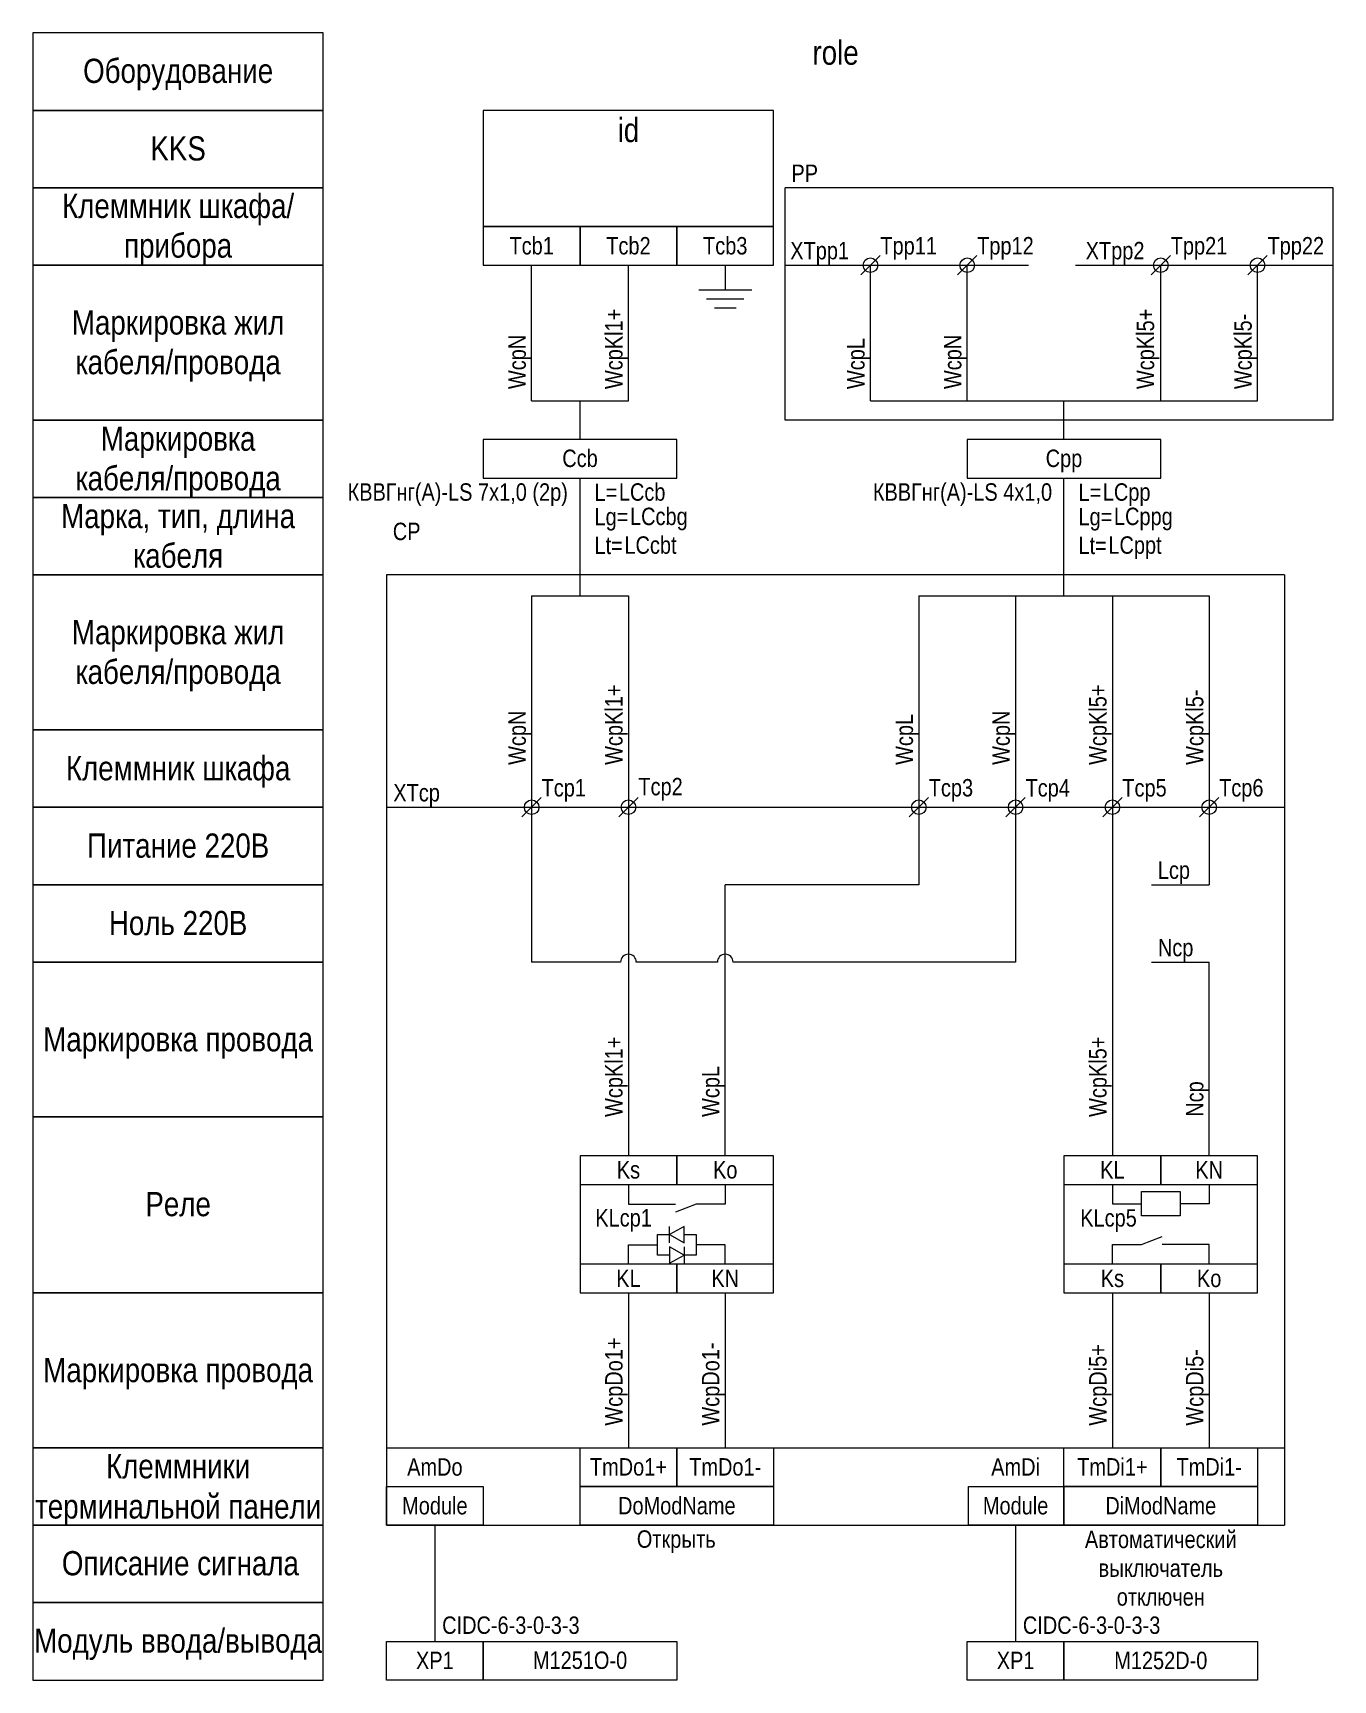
# Model space of a CAD drawing. Header units: millimetres. Extents: x 20 to 154, y -175 to -5.
import ezdxf

# ---------------------------------------------------------------- set-up
doc = ezdxf.new("R2010")
doc.units = ezdxf.units.MM
doc.header["$MEASUREMENT"] = 0
doc.linetypes.add('1_1', pattern=[2000, 1000, -1000])
doc.linetypes.add('4_2_1_2', pattern=[6702.777624, 3527.777672, -1763.888836, 0, -1411.111116])
for name, color, linetype in [('cp_names', 7, 'Continuous'), ('cp_params_di', 7, 'Continuous'), ('cp_params_do', 7, 'Continuous'), ('cp_static_ai', 7, 'Continuous'), ('cp_static_di', 7, 'Continuous'), ('cp_static_do', 7, 'Continuous'), ('id_names', 7, 'Continuous'), ('id_params_di', 7, 'Continuous'), ('id_params_do', 7, 'Continuous'), ('id_static_di', 7, 'Continuous'), ('id_static_do', 7, 'Continuous')]:
    doc.layers.add(name, color=color, linetype=linetype)
doc.styles.add('СГЕНЕРИР_СТИЛЬ_1', font='')
doc.styles.get('СГЕНЕРИР_СТИЛЬ_1').set_extended_font_data('Arial Narrow')

msp = doc.modelspace()

# ---------------------------------------------------------------- linework, layer by layer
at = {"layer": 'cp_names', "color": 7, "linetype": 'Continuous', "lineweight": 15, "ltscale": 100}
for points in [[(20, -77), (50, -77), (50, -61), (20, -61)], [(20, -85), (50, -85), (50, -77), (20, -77)], [(20, -93), (50, -93), (50, -85), (20, -85)], [(20, -101), (50, -101), (50, -93), (20, -93)], [(20, -117), (50, -117), (50, -101), (20, -101)], [(20, -135.178822), (50, -135.178822), (50, -117), (20, -117)], [(20, -151.178822), (50, -151.178822), (50, -135.178822), (20, -135.178822)], [(20, -159.178822), (50, -159.178822), (50, -151.178822), (20, -151.178822)], [(20, -167.178822), (50, -167.178822), (50, -159.178822), (20, -159.178822)], [(20, -175.178822), (50, -175.178822), (50, -167.178822), (20, -167.178822)]]:
    msp.add_lwpolyline(points, close=True, dxfattribs=at)
at = {"layer": 'cp_static_ai', "color": 7, "linetype": 'Continuous', "lineweight": 15, "ltscale": 100}
for p, q in [((91.525771, -29.000028), (91.525771, -31.525395)), ((88.783545, -31.525395), (94.267997, -31.525395)), ((89.595461, -32.459201), (93.456082, -32.459201)), ((90.407376, -33.393007), (92.644166, -33.393007))]:
    msp.add_line(p, q, dxfattribs=at)
at = {"layer": 'cp_static_di', "color": 7, "linetype": '1_1', "lineweight": 15, "ltscale": 100}
for p, q in [((149.325221, -60.999998), (56.525773, -61)), ((56.525773, -61), (56.525773, -159.178822))]:
    msp.add_line(p, q, dxfattribs=at)
at = {"layer": 'cp_static_di', "color": 7, "linetype": 'Continuous', "lineweight": 15, "ltscale": 100}
for p, q in [((71.525771, -63.142923), (81.525771, -63.142923)), ((71.525771, -63.142923), (71.525773, -85)), ((81.525771, -63.142923), (81.525773, -85)), ((111.525771, -63.142923), (141.525773, -63.142918)), ((111.525771, -63.142923), (111.525773, -85)), ((121.525771, -63.14292), (121.525773, -84.999997)), ((131.525771, -63.142917), (131.525773, -84.999994)), ((141.525773, -63.142918), (141.525775, -84.999995)), ((70.525773, -86), (72.525773, -84)), ((71.525773, -84.999993), (71.525773, -101)), ((80.525773, -86), (82.525773, -84)), ((110.525773, -86), (112.525773, -84)), ((111.525773, -85), (111.525773, -93)), ((120.525771, -85.999993), (122.525771, -83.999993)), ((121.525771, -84.999993), (121.525771, -101)), ((130.525773, -85.999994), (132.525773, -83.999994)), ((131.525773, -84.999993), (131.525773, -121.000001)), ((141.525773, -84.999995), (141.525773, -92.999995)), ((135.552187, -92.999994), (141.525773, -92.999995)), ((80.710647, -101), (71.525773, -101)), ((90.710647, -101), (82.340899, -101)), ((121.525771, -101), (92.340899, -101)), ((135.552187, -100.999999), (141.525773, -101)), ((141.525773, -121), (141.525773, -100.999995)), ((131.525773, -135.178819), (131.525773, -151.178822)), ((141.525773, -135.178821), (141.525773, -151.178819)), ((116.40736, -151.178822), (149.325221, -151.178822)), ((116.40736, -159.178822), (149.325221, -159.178822))]:
    msp.add_line(p, q, dxfattribs=at)
at = {"layer": 'cp_static_di', "color": 7, "linetype": '4_2_1_2', "lineweight": 15, "ltscale": 100}
msp.add_line((56.525773, -85), (149.325221, -85), dxfattribs=at)
at = {"layer": 'cp_static_di', "color": 7, "linetype": 'Continuous', "lineweight": 15, "ltscale": 100}
for points in [[(126.525773, -123.964711), (136.525773, -123.964711), (136.525773, -120.999999), (126.525773, -120.999999)], [(126.525773, -135.178819), (146.525773, -135.178821), (146.525773, -121.000001), (126.525773, -121.000001)], [(136.525773, -123.964711), (146.525773, -123.964709), (146.525773, -120.999999), (136.525773, -120.999999)], [(138.528757, -124.715456), (138.528757, -127.213963), (134.528757, -127.213963), (134.528757, -124.715456)], [(126.525773, -135.17882), (136.525773, -135.17882), (136.525773, -132.214109), (126.525773, -132.214109)], [(136.525773, -135.17882), (146.525773, -135.17882), (146.525773, -132.214111), (136.525773, -132.214109)], [(126.525773, -151.178822), (136.525773, -151.178822), (136.525773, -155.178822), (126.525773, -155.178822)], [(136.525773, -151.178822), (146.525773, -151.178822), (146.525773, -155.178822), (136.525773, -155.178822)], [(126.525773, -155.178822), (146.525773, -155.178823), (146.525773, -159.178822), (126.525773, -159.178822)]]:
    msp.add_lwpolyline(points, close=True, dxfattribs=at)
for points in [[(131.531742, -123.964709), (131.531742, -125.964709), (134.528757, -125.964709)], [(141.525773, -123.964709), (141.525773, -125.964709), (138.528757, -125.964709)], [(131.531742, -132.214111), (131.531742, -130.178671), (134.528757, -130.178671)], [(134.528757, -130.178671), (136.666298, -129.350738)], [(138.528757, -130.178671), (136.666859, -130.178671)], [(141.525773, -132.214111), (141.525773, -130.178671), (138.528757, -130.178671)]]:
    msp.add_lwpolyline(points, dxfattribs=at)
for centre in [(71.525773, -85), (81.525773, -85), (111.525773, -85), (121.525771, -84.999993), (131.525773, -84.999994)]:
    msp.add_circle(centre, 0.75, dxfattribs=at)
for centre in [(81.525773, -101), (91.525773, -101)]:
    msp.add_arc(centre, 0.815126, 0, 180, dxfattribs=at)
at = {"layer": 'cp_static_do', "color": 7, "linetype": '1_1', "lineweight": 15, "ltscale": 100}
msp.add_line((149.325221, -60.999998), (149.325221, -159.178822), dxfattribs=at)
at = {"layer": 'cp_static_do', "color": 7, "linetype": 'Continuous', "lineweight": 15, "ltscale": 100}
for p, q in [((81.525773, -85), (81.525773, -121.000005)), ((140.525773, -85.999995), (142.525773, -83.999995)), ((91.525773, -121.000004), (91.525773, -93)), ((111.525773, -93), (91.525773, -93)), ((85.778761, -129.996099), (85.778761, -128.306144)), ((87.278761, -130.432129), (87.278761, -132.122084)), ((81.525773, -135.178822), (81.525773, -151.178822)), ((91.525773, -135.178824), (91.525773, -151.178822)), ((56.525773, -151.178823), (116.40736, -151.178822)), ((56.525773, -159.178822), (116.40736, -159.178822)), ((61.525773, -159.178824), (61.525773, -171.178824)), ((121.525773, -159.178822), (121.525773, -171.178822))]:
    msp.add_line(p, q, dxfattribs=at)
for points in [[(76.525773, -123.964715), (86.525773, -123.964715), (86.525773, -121.000003), (76.525773, -121.000003)], [(76.525773, -135.178823), (96.525773, -135.178825), (96.525773, -121.000005), (76.525773, -121.000005)], [(86.525773, -123.964715), (96.525773, -123.964713), (96.525773, -121.000003), (86.525773, -121.000003)], [(87.278761, -128.306144), (85.778761, -129.151122), (87.278761, -129.996099)], [(85.778761, -132.122084), (87.278761, -131.277106), (85.778761, -130.432129)], [(76.525773, -135.178823), (86.525773, -135.178823), (86.525773, -132.214113), (76.525773, -132.214113)], [(86.525773, -135.178823), (96.525773, -135.178823), (96.525773, -132.214115), (86.525773, -132.214113)], [(76.525773, -151.178822), (86.525773, -151.178822), (86.525773, -155.178822), (76.525773, -155.178822)], [(86.525773, -151.178822), (96.525773, -151.178822), (96.525773, -155.178822), (86.525773, -155.178822)], [(66.525773, -159.178824), (56.525773, -159.178824), (56.525773, -155.178824), (66.525773, -155.178824)], [(76.525773, -155.178822), (96.525773, -155.178822), (96.525773, -159.178822), (76.525773, -159.178822)], [(126.525773, -159.178822), (116.644186, -159.17882), (116.644186, -155.17882), (126.525773, -155.178822)], [(66.525773, -175.178824), (56.525773, -175.178824), (56.525773, -171.178824), (66.525773, -171.178824)], [(66.525773, -171.178824), (86.525773, -171.178824), (86.525773, -175.178824), (66.525773, -175.178824)], [(126.525773, -175.178822), (116.525773, -175.178822), (116.525773, -171.178822), (126.525773, -171.178822)], [(126.525773, -171.178822), (146.525773, -171.178822), (146.525773, -175.178822), (126.525773, -175.178822)]]:
    msp.add_lwpolyline(points, close=True, dxfattribs=at)
for points in [[(81.531742, -123.964714), (81.531742, -126.000155), (84.528757, -126.000155)], [(91.525773, -123.964714), (91.525773, -126.000155), (88.528757, -126.000155)], [(84.528757, -126.000155), (86.390656, -126.000155)], [(88.528757, -126.000155), (86.390656, -126.828304)], [(85.778761, -131.277106), (84.528761, -131.277106), (84.528761, -129.151122), (85.778761, -129.151122)], [(87.278761, -129.151122), (88.528761, -129.151122), (88.528761, -131.277106), (87.278761, -131.277106)], [(81.531745, -132.214114), (81.531745, -130.214114), (84.528761, -130.214114)], [(91.525776, -132.214114), (91.525776, -130.214114), (88.528761, -130.214114)]]:
    msp.add_lwpolyline(points, dxfattribs=at)
msp.add_circle((141.525773, -84.999995), 0.75, dxfattribs=at)
at = {"layer": 'id_names', "color": 7, "linetype": 'Continuous', "lineweight": 15, "ltscale": 100}
for points in [[(20, -13), (50, -13), (50, -5), (20, -5)], [(20, -21), (50, -21), (50, -13), (20, -13)], [(20, -29), (50, -29), (50, -21), (20, -21)], [(20, -45), (50, -45), (50, -29), (20, -29)], [(20, -53), (50, -53), (50, -45), (20, -45)], [(20, -61), (50, -61), (50, -53), (20, -53)]]:
    msp.add_lwpolyline(points, close=True, dxfattribs=at)
at = {"layer": 'id_static_di', "color": 7, "linetype": 'Continuous', "lineweight": 15, "ltscale": 100}
for p, q in [((76.525771, -63.142923), (76.525771, -50.999999)), ((126.525771, -63.142921), (126.525771, -50.999997))]:
    msp.add_line(p, q, dxfattribs=at)
at = {"layer": 'id_static_do', "color": 7, "linetype": '1_1', "lineweight": 15, "ltscale": 100}
for p, q in [((154.325223, -20.999998), (97.709973, -20.999998)), ((97.709973, -44.999998), (97.709973, -20.999998)), ((154.325223, -44.999993), (154.325223, -20.999998)), ((154.325223, -44.999993), (97.709973, -44.999998))]:
    msp.add_line(p, q, dxfattribs=at)
at = {"layer": 'id_static_do', "color": 7, "linetype": 'Continuous', "lineweight": 15, "ltscale": 100}
for p, q in [((105.525771, -29.999998), (107.525771, -27.999998)), ((115.525771, -29.999998), (117.525771, -27.999998)), ((135.525772, -29.999998), (137.525772, -27.999998)), ((145.525772, -29.999998), (147.525772, -27.999998)), ((71.525771, -42.999998), (71.525771, -29.000028)), ((81.525771, -42.999998), (81.525771, -29.000028)), ((106.525771, -42.999968), (106.525771, -28.999998)), ((116.525771, -42.999968), (116.525771, -28.999998)), ((136.525772, -42.999968), (136.525772, -28.999998)), ((146.525772, -42.999968), (146.525772, -28.999998)), ((71.525771, -42.999998), (81.525771, -42.999998)), ((76.525771, -46.999999), (76.525771, -42.999998)), ((106.525771, -42.999968), (146.525772, -42.999968)), ((126.525771, -46.999969), (126.525771, -42.999968))]:
    msp.add_line(p, q, dxfattribs=at)
at = {"layer": 'id_static_do', "color": 7, "linetype": '4_2_1_2', "lineweight": 15, "ltscale": 100}
for p, q in [((97.709973, -28.999998), (122.869295, -28.999998)), ((127.71975, -28.999998), (154.325223, -28.999998))]:
    msp.add_line(p, q, dxfattribs=at)
at = {"layer": 'id_static_do', "color": 7, "linetype": 'Continuous', "lineweight": 15, "ltscale": 100}
for points in [[(66.525771, -25.000028), (96.525771, -25.000028), (96.525771, -13), (66.525771, -13)], [(66.525771, -29.000028), (76.525771, -29.000028), (76.525771, -25.000028), (66.525771, -25.000028)], [(76.525771, -29.000028), (86.525771, -29.000028), (86.525771, -25.000028), (76.525771, -25.000028)], [(86.525771, -29.000028), (96.525771, -29.000028), (96.525771, -25.000028), (86.525771, -25.000028)], [(66.525771, -50.999999), (86.525771, -50.999999), (86.525771, -46.999999), (66.525771, -46.999999)], [(116.525771, -50.999969), (136.525771, -50.999969), (136.525771, -46.999969), (116.525771, -46.999969)]]:
    msp.add_lwpolyline(points, close=True, dxfattribs=at)
for centre in [(106.525771, -28.999998), (116.525771, -28.999998), (136.525772, -28.999998), (146.525772, -28.999998)]:
    msp.add_circle(centre, 0.75, dxfattribs=at)

# ---------------------------------------------------------------- texts
at = {"layer": 'cp_names', "color": 7, "linetype": 'Continuous', "lineweight": 15, "insert": (35, -65.664115), "char_height": 2.5, "attachment_point": 2, "line_spacing_factor": 0.982786, "style": 'СГЕНЕРИР_СТИЛЬ_1'}
msp.add_mtext('\\A1;{\\pqc;\\fArial Narrow|b0|i0|c204|p34;Маркировка жил\\P\\pqc;\\fArial Narrow|b0|i0|c204|p34;кабеля/провода}', dxfattribs=at)
at = {"layer": 'cp_names', "color": 7, "linetype": 'Continuous', "lineweight": 15, "char_height": 2.5, "attachment_point": 2, "style": 'СГЕНЕРИР_СТИЛЬ_1'}
for s, insert in [('\\A1;{\\pqc;\\fArial Narrow|b0|i0|c204|p34;Клеммник\\fArial Narrow|b0|i0|c204|p34; шкафа}', (35, -79.717757)), ('\\A1;{\\pqc;\\fArial Narrow|b0|i0|c204|p34;Питание \\fArial Narrow|b0|i0|c204|p34;220В}', (35, -87.712352)), ('\\A1;{\\pqc;\\fArial Narrow|b0|i0|c204|p34;Ноль\\fArial Narrow|b0|i0|c204|p34; 220В}', (35, -95.712352)), ('\\A1;{\\pqc;\\fArial Narrow|b0|i0|c204|p34;Маркировка \\fArial Narrow|b0|i0|c204|p34;провода}', (35, -107.722933)), ('\\A1;{\\pqc;\\fArial Narrow|b0|i0|c204|p34;Реле}', (35, -124.753526)), ('\\A1;{\\pqc;\\fArial Narrow|b0|i0|c204|p34;Маркировка \\fArial Narrow|b0|i0|c204|p34;провода}', (35, -141.901755)), ('\\A1;{\\pqc;\\fArial Narrow|b0|i0|c204|p34;Описание сигнала}', (35.23526, -161.857646)), ('\\A1;{\\pqc;\\fArial Narrow|b0|i0|c204|p34;Модуль ввода/вывода}', (35.000029, -169.859411))]:
    msp.add_mtext(s, dxfattribs=dict(at, insert=insert))
at = {"layer": 'cp_names', "color": 7, "linetype": 'Continuous', "lineweight": 15, "insert": (35, -151.837745), "char_height": 2.5, "width": 30, "attachment_point": 2, "line_spacing_factor": 0.996518, "style": 'СГЕНЕРИР_СТИЛЬ_1'}
msp.add_mtext('\\A1;{\\pqc;\\fArial Narrow|b0|i0|c204|p34;Клеммник\\fArial Narrow|b0|i0|c204|p34;и терминальной панели}', dxfattribs=at)
at = {"layer": 'cp_params_di', "color": 7, "linetype": 'Continuous', "lineweight": 15, "insert": (57.181387, -55.601686), "char_height": 1.8, "width": 18, "attachment_point": 1, "style": 'СГЕНЕРИР_СТИЛЬ_1'}
msp.add_mtext('\\A1;{\\pql;\\fArial Narrow|b0|i0|c204|p34;CP}', dxfattribs=at)
at = {"layer": 'cp_params_di', "color": 7, "linetype": 'Continuous', "lineweight": 15, "char_height": 1.8, "rotation": 90, "style": 'СГЕНЕРИР_СТИЛЬ_1'}
for s, insert, attachment_point in [('\\A1;{\\pql;\\fArial Narrow|b0|i0|c204|p34;WcpKl\\fArial Narrow|b0|i0|c204|p34;1\\fArial Narrow|b0|i0|c204|p34;+}', (79.116312, -80.625), 1), ('\\A1;{\\pql;\\fArial Narrow|b0|i0|c204|p34;WcpKl\\fArial Narrow|b0|i0|c204|p34;5\\fArial Narrow|b0|i0|c204|p34;+}', (129.123934, -80.625), 1), ('\\A1;{\\pql;\\fArial Narrow|b0|i0|c204|p34;WcpKl\\fArial Narrow|b0|i0|c204|p34;5\\fArial Narrow|b0|i0|c204|p34;-}', (139.123938, -80.624999), 1), ('\\A1;{\\pql;\\fArial Narrow|b0|i0|c204|p34;Wcp\\fArial Narrow|b0|i0|c204|p34;N}', (69.123929, -80.625002), 1), ('\\A1;{\\pql;\\fArial Narrow|b0|i0|c204|p34;Wcp\\fArial Narrow|b0|i0|c204|p34;L}', (109.123929, -80.624993), 1), ('\\A1;{\\pql;\\fArial Narrow|b0|i0|c204|p34;Wcp\\fArial Narrow|b0|i0|c204|p34;N}', (119.123936, -80.625), 1), ('\\A1;{\\pql;\\fArial Narrow|b0|i0|c204|p34;WcpKl\\fArial Narrow|b0|i0|c204|p34;5\\fArial Narrow|b0|i0|c204|p34;+}', (129.123933, -116.999995), 1), ('\\A1;{\\pql;\\fArial Narrow|b0|i0|c204|p34;Wcp\\fArial Narrow|b0|i0|c204|p34;L}', (89.123931, -117), 1), ('\\A1;{\\pqc;\\fArial Narrow|b0|i0|c204|p34;N\\fArial Narrow|b0|i0|c204|p34;cp}', (139.123936, -115.144935), 2), ('\\A1;{\\pql;\\fArial Narrow|b0|i0|c204|p34;WcpDi\\fArial Narrow|b0|i0|c204|p34;5\\fArial Narrow|b0|i0|c204|p34;+}', (129.123937, -148.894197), 1), ('\\A1;{\\pql;\\fArial Narrow|b0|i0|c204|p34;WcpDi\\fArial Narrow|b0|i0|c204|p34;5\\fArial Narrow|b0|i0|c204|p34;-}', (139.123933, -148.894192), 1)]:
    msp.add_mtext(s, dxfattribs=dict(at, insert=insert, attachment_point=attachment_point))
at = {"layer": 'cp_params_di', "color": 7, "linetype": 'Continuous', "lineweight": 15, "char_height": 1.8, "style": 'СГЕНЕРИР_СТИЛЬ_1'}
for s, insert, attachment_point in [('\\A1;{\\pqr;\\fArial Narrow|b0|i0|c204|p34;XTcp}', (62.04351, -82.598162), 3), ('\\A1;{\\pql;\\fArial Narrow|b0|i0|c204|p34;Tcp1}', (72.55263, -82.087356), 1), ('\\A1;{\\pql;\\fArial Narrow|b0|i0|c204|p34;Tcp2}', (82.55263, -81.968974), 1), ('\\A1;{\\pql;\\fArial Narrow|b0|i0|c204|p34;Tcp\\fArial Narrow|b0|i0|c204|p34;3}', (112.55263, -82.087356), 1), ('\\A1;{\\pql;\\fArial Narrow|b0|i0|c204|p34;Tcp\\fArial Narrow|b0|i0|c204|p34;4}', (122.552629, -82.094973), 1), ('\\A1;{\\pql;\\fArial Narrow|b0|i0|c204|p34;Tcp\\fArial Narrow|b0|i0|c204|p34;5}', (132.55263, -82.094974), 1), ('\\A1;{\\pqc;\\fArial Narrow|b0|i0|c204|p34;L\\fArial Narrow|b0|i0|c204|p34;cp}', (137.884981, -90.598154), 2), ('\\A1;{\\pqc;\\fArial Narrow|b0|i0|c204|p34;N\\fArial Narrow|b0|i0|c204|p34;cp}', (138.062861, -98.598163), 2), ('\\A1;{\\pqc;\\fArial Narrow|b0|i0|c204|p34;K\\fArial Narrow|b0|i0|c204|p34;L}', (131.525773, -121.562872), 2), ('\\A1;{\\pqc;\\fArial Narrow|b0|i0|c204|p34;K\\fArial Narrow|b0|i0|c204|p34;N}', (141.525773, -121.562871), 2), ('\\A1;{\\pqc;\\fArial Narrow|b0|i0|c204|p34;KLcp\\fArial Narrow|b0|i0|c204|p34;5}', (131.125162, -126.527579), 2), ('\\A1;{\\pqc;\\fArial Narrow|b0|i0|c204|p34;Ks}', (131.525773, -132.776979), 2), ('\\A1;{\\pqc;\\fArial Narrow|b0|i0|c204|p34;Ko}', (141.525773, -132.776982), 2), ('\\A1;{\\pqc;\\fArial Narrow|b0|i0|c204|p34;Am\\fArial Narrow|b0|i0|c204|p34;Di}', (121.525773, -152.259339), 2), ('\\A1;{\\pqc;\\fArial Narrow|b0|i0|c204|p34;TmDi1\\fArial Narrow|b0|i0|c204|p34;+}', (131.525773, -152.251714), 2), ('\\A1;{\\pqc;\\fArial Narrow|b0|i0|c204|p34;TmDi1\\fArial Narrow|b0|i0|c204|p34;-}', (141.525773, -152.251716), 2), ('\\A1;{\\pqc;\\fArial Narrow|b0|i0|c204|p34;DiModName}', (136.525773, -156.259338), 2)]:
    msp.add_mtext(s, dxfattribs=dict(at, insert=insert, attachment_point=attachment_point))
at = {"layer": 'cp_params_do', "color": 7, "linetype": 'Continuous', "lineweight": 15, "char_height": 1.8, "style": 'СГЕНЕРИР_СТИЛЬ_1'}
for s, insert, attachment_point in [('\\A1;{\\pql;\\fArial Narrow|b0|i0|c204|p34;Tcp\\fArial Narrow|b0|i0|c204|p34;6}', (142.55263, -82.087352), 1), ('\\A1;{\\pqc;\\fArial Narrow|b0|i0|c204|p34;Ks}', (81.525773, -121.562877), 2), ('\\A1;{\\pqc;\\fArial Narrow|b0|i0|c204|p34;K\\fArial Narrow|b0|i0|c204|p34;o}', (91.525773, -121.562875), 2), ('\\A1;{\\pqc;\\fArial Narrow|b0|i0|c204|p34;KLcp\\fArial Narrow|b0|i0|c204|p34;1}', (81.023511, -126.519959), 2), ('\\A1;{\\pqc;\\fArial Narrow|b0|i0|c204|p34;KL}', (81.525773, -132.776984), 2), ('\\A1;{\\pqc;\\fArial Narrow|b0|i0|c204|p34;KN}', (91.525773, -132.776987), 2), ('\\A1;{\\pqc;\\fArial Narrow|b0|i0|c204|p34;Am\\fArial Narrow|b0|i0|c204|p34;Do}', (61.525773, -152.25934), 2), ('\\A1;{\\pqc;\\fArial Narrow|b0|i0|c204|p34;TmD\\fArial Narrow|b0|i0|c204|p34;o\\fArial Narrow|b0|i0|c204|p34;1+}', (81.525773, -152.251716), 2), ('\\A1;{\\pqc;\\fArial Narrow|b0|i0|c204|p34;TmD\\fArial Narrow|b0|i0|c204|p34;o\\fArial Narrow|b0|i0|c204|p34;1-}', (91.525773, -152.251716), 2), ('\\A1;{\\pqc;\\fArial Narrow|b0|i0|c204|p34;D\\fArial Narrow|b0|i0|c204|p34;o\\fArial Narrow|b0|i0|c204|p34;ModName}', (86.525773, -156.259337), 2)]:
    msp.add_mtext(s, dxfattribs=dict(at, insert=insert, attachment_point=attachment_point))
at = {"layer": 'cp_params_do', "color": 7, "linetype": 'Continuous', "lineweight": 15, "char_height": 1.8, "attachment_point": 1, "rotation": 90, "style": 'СГЕНЕРИР_СТИЛЬ_1'}
for s, insert in [('\\A1;{\\pql;\\fArial Narrow|b0|i0|c204|p34;WcpKl\\fArial Narrow|b0|i0|c204|p34;1\\fArial Narrow|b0|i0|c204|p34;+}', (79.116311, -117)), ('\\A1;{\\pql;\\fArial Narrow|b0|i0|c204|p34;WcpDo1\\fArial Narrow|b0|i0|c204|p34;+}', (79.116313, -148.8942)), ('\\A1;{\\pql;\\fArial Narrow|b0|i0|c204|p34;WcpDo1\\fArial Narrow|b0|i0|c204|p34;-}', (89.116309, -148.894195))]:
    msp.add_mtext(s, dxfattribs=dict(at, insert=insert))
at = {"layer": 'cp_static_di', "color": 7, "linetype": 'Continuous', "lineweight": 15, "insert": (136.525773, -159.741693), "char_height": 1.8, "width": 20, "attachment_point": 2, "line_spacing_factor": 0.991432, "style": 'СГЕНЕРИР_СТИЛЬ_1'}
msp.add_mtext('\\A1;{\\pqc;\\fArial Narrow|b0|i0|c204|p34;Автоматический выключатель отключен}', dxfattribs=at)
at = {"layer": 'cp_static_do', "color": 7, "linetype": 'Continuous', "lineweight": 15, "char_height": 1.8, "attachment_point": 2, "style": 'СГЕНЕРИР_СТИЛЬ_1'}
for s, insert in [('\\A1;{\\pqc;\\fArial Narrow|b0|i0|c204|p34;Module}', (61.525773, -156.259341)), ('\\A1;{\\pqc;\\fArial Narrow|b0|i0|c204|p34;Module}', (121.525773, -156.259338)), ('\\A1;{\\pqc;\\fArial Narrow|b0|i0|c204|p34;О\\fArial Narrow|b0|i0|c204|p34;ткрыть}', (86.466566, -159.709928)), ('\\A1;{\\pqc;\\fArial Narrow|b0|i0|c204|p34;XP1}', (61.525773, -172.251716)), ('\\A1;{\\pqc;\\fArial Narrow|b0|i0|c204|p34;M1251O-0}', (76.525773, -172.227583)), ('\\A1;{\\pqc;\\fArial Narrow|b0|i0|c204|p34;XP1}', (121.525773, -172.251713)), ('\\A1;{\\pqc;\\fArial Narrow|b0|i0|c204|p34;M125\\fArial Narrow|b0|i0|c204|p34;2D\\fArial Narrow|b0|i0|c204|p34;-0}', (136.525773, -172.251722))]:
    msp.add_mtext(s, dxfattribs=dict(at, insert=insert))
at = {"layer": 'id_names', "color": 7, "linetype": 'Continuous', "lineweight": 15, "char_height": 2.5, "attachment_point": 2, "style": 'СГЕНЕРИР_СТИЛЬ_1'}
for s, insert in [('\\A1;{\\pqc;\\fArial Narrow|b0|i0|c204|p34;Оборудование}', (35, -7.6647)), ('\\A1;{\\pqc;\\fArial Narrow|b0|i0|c204|p34;KKS}', (35, -15.678817))]:
    msp.add_mtext(s, dxfattribs=dict(at, insert=insert))
for s, insert, line_spacing_factor in [('\\A1;{\\pqc;\\fArial Narrow|b0|i0|c204|p34;Клеммник шкафа\\fArial Narrow|b0|i0|c204|p34;/\\P\\pqc;\\fArial Narrow|b0|i0|c204|p34;прибора}', (35, -21.621757), 0.982741), ('\\A1;{\\pqc;\\fArial Narrow|b0|i0|c204|p34;Маркировка жил\\P\\pqc;\\fArial Narrow|b0|i0|c204|p34;кабеля/провода}', (35, -33.664115), 0.982786), ('\\A1;{\\pqc;\\fArial Narrow|b0|i0|c204|p34;Маркировка\\P\\pqc;\\fArial Narrow|b0|i0|c204|p34;кабеля/провода}', (35, -45.664113), 0.982786), ('\\A1;{\\pqc;\\fArial Narrow|b0|i0|c204|p34;Марка, тип\\fArial Narrow|b0|i0|c204|p34;, длина\\P\\pqc;\\fArial Narrow|b0|i0|c204|p34;кабеля}', (35, -53.664115), 0.98101)]:
    msp.add_mtext(s, dxfattribs=dict(at, insert=insert, line_spacing_factor=line_spacing_factor))
at = {"layer": 'id_params_di', "color": 7, "linetype": 'Continuous', "lineweight": 15, "char_height": 2.5, "attachment_point": 2, "style": 'СГЕНЕРИР_СТИЛЬ_1'}
for s, insert, width in [('\\A1;{\\pqc;\\fArial Narrow|b0|i0|c204|p34;role}', (102.925497, -5.781765), 80), ('\\A1;{\\pqc;\\fArial Narrow|b0|i0|c204|p34;id}', (81.525771, -13.781765), 30)]:
    msp.add_mtext(s, dxfattribs=dict(at, insert=insert, width=width))
at = {"layer": 'id_params_di', "color": 7, "linetype": 'Continuous', "lineweight": 15, "char_height": 1.8, "attachment_point": 1, "rotation": 90, "style": 'СГЕНЕРИР_СТИЛЬ_1'}
for s, insert in [('\\A1;{\\pql;\\fArial Narrow|b0|i0|c204|p34;WcpKl\\fArial Narrow|b0|i0|c204|p34;1\\fArial Narrow|b0|i0|c204|p34;+}', (79.116314, -41.797279)), ('\\A1;{\\pql;\\fArial Narrow|b0|i0|c204|p34;WcpKl\\fArial Narrow|b0|i0|c204|p34;5\\fArial Narrow|b0|i0|c204|p34;+}', (134.041303, -41.797248)), ('\\A1;{\\pql;\\fArial Narrow|b0|i0|c204|p34;WcpKl\\fArial Narrow|b0|i0|c204|p34;5\\fArial Narrow|b0|i0|c204|p34;-}', (144.123936, -41.797248)), ('\\A1;{\\pql;\\fArial Narrow|b0|i0|c204|p34;Wcp\\fArial Narrow|b0|i0|c204|p34;N}', (69.12393, -41.797279)), ('\\A1;{\\pql;\\fArial Narrow|b0|i0|c204|p34;Wcp\\fArial Narrow|b0|i0|c204|p34;L}', (104.12393, -41.797242)), ('\\A1;{\\pql;\\fArial Narrow|b0|i0|c204|p34;Wcp\\fArial Narrow|b0|i0|c204|p34;N}', (114.123937, -41.797248))]:
    msp.add_mtext(s, dxfattribs=dict(at, insert=insert))
at = {"layer": 'id_params_di', "color": 7, "linetype": 'Continuous', "lineweight": 15, "char_height": 1.8, "attachment_point": 1, "style": 'СГЕНЕРИР_СТИЛЬ_1'}
for s, insert in [('\\A1;{\\pql;\\fArial Narrow|b0|i0|c204|p34;LC\\fArial Narrow|b0|i0|c204|p34;cb}', (80.536045, -51.531112)), ('\\A1;{\\pql;\\fArial Narrow|b0|i0|c204|p34;LC\\fArial Narrow|b0|i0|c204|p34;pp}', (130.536045, -51.53111)), ('\\A1;{\\pql;\\fArial Narrow|b0|i0|c204|p34;LC\\fArial Narrow|b0|i0|c204|p34;cb\\fArial Narrow|b0|i0|c204|p34;g}', (81.688057, -54.04783)), ('\\A1;{\\pql;\\fArial Narrow|b0|i0|c204|p34;LC\\fArial Narrow|b0|i0|c204|p34;pp\\fArial Narrow|b0|i0|c204|p34;g}', (131.688057, -54.047828)), ('\\A1;{\\pql;\\fArial Narrow|b0|i0|c204|p34;LC\\fArial Narrow|b0|i0|c204|p34;cb\\fArial Narrow|b0|i0|c204|p34;t}', (81.112063, -57.012557)), ('\\A1;{\\pql;\\fArial Narrow|b0|i0|c204|p34;LC\\fArial Narrow|b0|i0|c204|p34;pp\\fArial Narrow|b0|i0|c204|p34;t}', (131.112063, -57.012555))]:
    msp.add_mtext(s, dxfattribs=dict(at, insert=insert))
at = {"layer": 'id_params_do', "color": 7, "linetype": 'Continuous', "lineweight": 15, "char_height": 1.8, "style": 'СГЕНЕРИР_СТИЛЬ_1'}
for s, insert, attachment_point in [('\\A1;{\\pql;\\fArial Narrow|b0|i0|c204|p34;PP}', (98.365588, -18.598155), 1), ('\\A1;{\\pqc;\\fArial Narrow|b0|i0|c204|p34;T\\fArial Narrow|b0|i0|c204|p34;cb\\fArial Narrow|b0|i0|c204|p34;1}', (71.525774, -26.087384), 2), ('\\A1;{\\pqc;\\fArial Narrow|b0|i0|c204|p34;T\\fArial Narrow|b0|i0|c204|p34;cb\\fArial Narrow|b0|i0|c204|p34;2}', (81.525774, -26.087384), 2), ('\\A1;{\\pqc;\\fArial Narrow|b0|i0|c204|p34;Tcb\\fArial Narrow|b0|i0|c204|p34;3}', (91.525774, -26.087384), 2), ('\\A1;{\\pqr;\\fArial Narrow|b0|i0|c204|p34;XTpp\\fArial Narrow|b0|i0|c204|p34;1}', (104.316644, -26.590529), 3), ('\\A1;{\\pql;\\fArial Narrow|b0|i0|c204|p34;Tpp\\fArial Narrow|b0|i0|c204|p34;1\\fArial Narrow|b0|i0|c204|p34;1}', (107.552628, -26.087354), 1), ('\\A1;{\\pql;\\fArial Narrow|b0|i0|c204|p34;Tpp\\fArial Narrow|b0|i0|c204|p34;1\\fArial Narrow|b0|i0|c204|p34;2}', (117.552628, -26.087354), 1), ('\\A1;{\\pqr;\\fArial Narrow|b0|i0|c204|p34;XTpp\\fArial Narrow|b0|i0|c204|p34;2}', (134.841297, -26.590539), 3), ('\\A1;{\\pql;\\fArial Narrow|b0|i0|c204|p34;Tpp\\fArial Narrow|b0|i0|c204|p34;21}', (137.552629, -26.087354), 1), ('\\A1;{\\pql;\\fArial Narrow|b0|i0|c204|p34;Tpp\\fArial Narrow|b0|i0|c204|p34;22}', (147.55263, -26.087354), 1), ('\\A1;{\\pqc;\\fArial Narrow|b0|i0|c204|p34;C\\fArial Narrow|b0|i0|c204|p34;cb}', (76.525771, -48.048754), 2), ('\\A1;{\\pqc;\\fArial Narrow|b0|i0|c204|p34;Cpp}', (126.525771, -48.048752), 2)]:
    msp.add_mtext(s, dxfattribs=dict(at, insert=insert, attachment_point=attachment_point))
at = {"layer": 'id_static_di', "color": 7, "linetype": 'Continuous', "lineweight": 15, "char_height": 1.8, "attachment_point": 1, "style": 'СГЕНЕРИР_СТИЛЬ_1'}
for s, insert in [('\\A1;{\\pql;\\fArial Narrow|b0|i0|c204|p34;КВВГнг(А)-LS \\fArial Narrow|b0|i0|c204|p34;7\\fArial Narrow|b0|i0|c204|p34;х1,0\\fArial Narrow|b0|i0|c204|p34; (2p)}', (52.512819, -51.531105)), ('\\A1;{\\pql;\\fArial Narrow|b0|i0|c204|p34;L=}', (78.020278, -51.562869)), ('\\A1;{\\pql;\\fArial Narrow|b0|i0|c204|p34;КВВГнг(А)-LS \\fArial Narrow|b0|i0|c204|p34;4\\fArial Narrow|b0|i0|c204|p34;х1,0}', (106.782011, -51.531102)), ('\\A1;{\\pql;\\fArial Narrow|b0|i0|c204|p34;L=}', (128.020278, -51.562867)), ('\\A1;{\\pql;\\fArial Narrow|b0|i0|c204|p34;Lg=}', (78.020278, -54.079587)), ('\\A1;{\\pql;\\fArial Narrow|b0|i0|c204|p34;Lg=}', (128.020278, -54.079585)), ('\\A1;{\\pql;\\fArial Narrow|b0|i0|c204|p34;Lt=}', (78.020278, -57.044314)), ('\\A1;{\\pql;\\fArial Narrow|b0|i0|c204|p34;Lt=}', (128.020278, -57.044312)), ('\\A1;{\\pql;\\fArial Narrow|b0|i0|c204|p34;CIDC-6-3-0-3-3}', (62.277566, -168.609045)), ('\\A1;{\\pql;\\fArial Narrow|b0|i0|c204|p34;CIDC-6-3-0-3-3}', (122.277566, -168.609042))]:
    msp.add_mtext(s, dxfattribs=dict(at, insert=insert))

doc.saveas('drawing.dxf')
